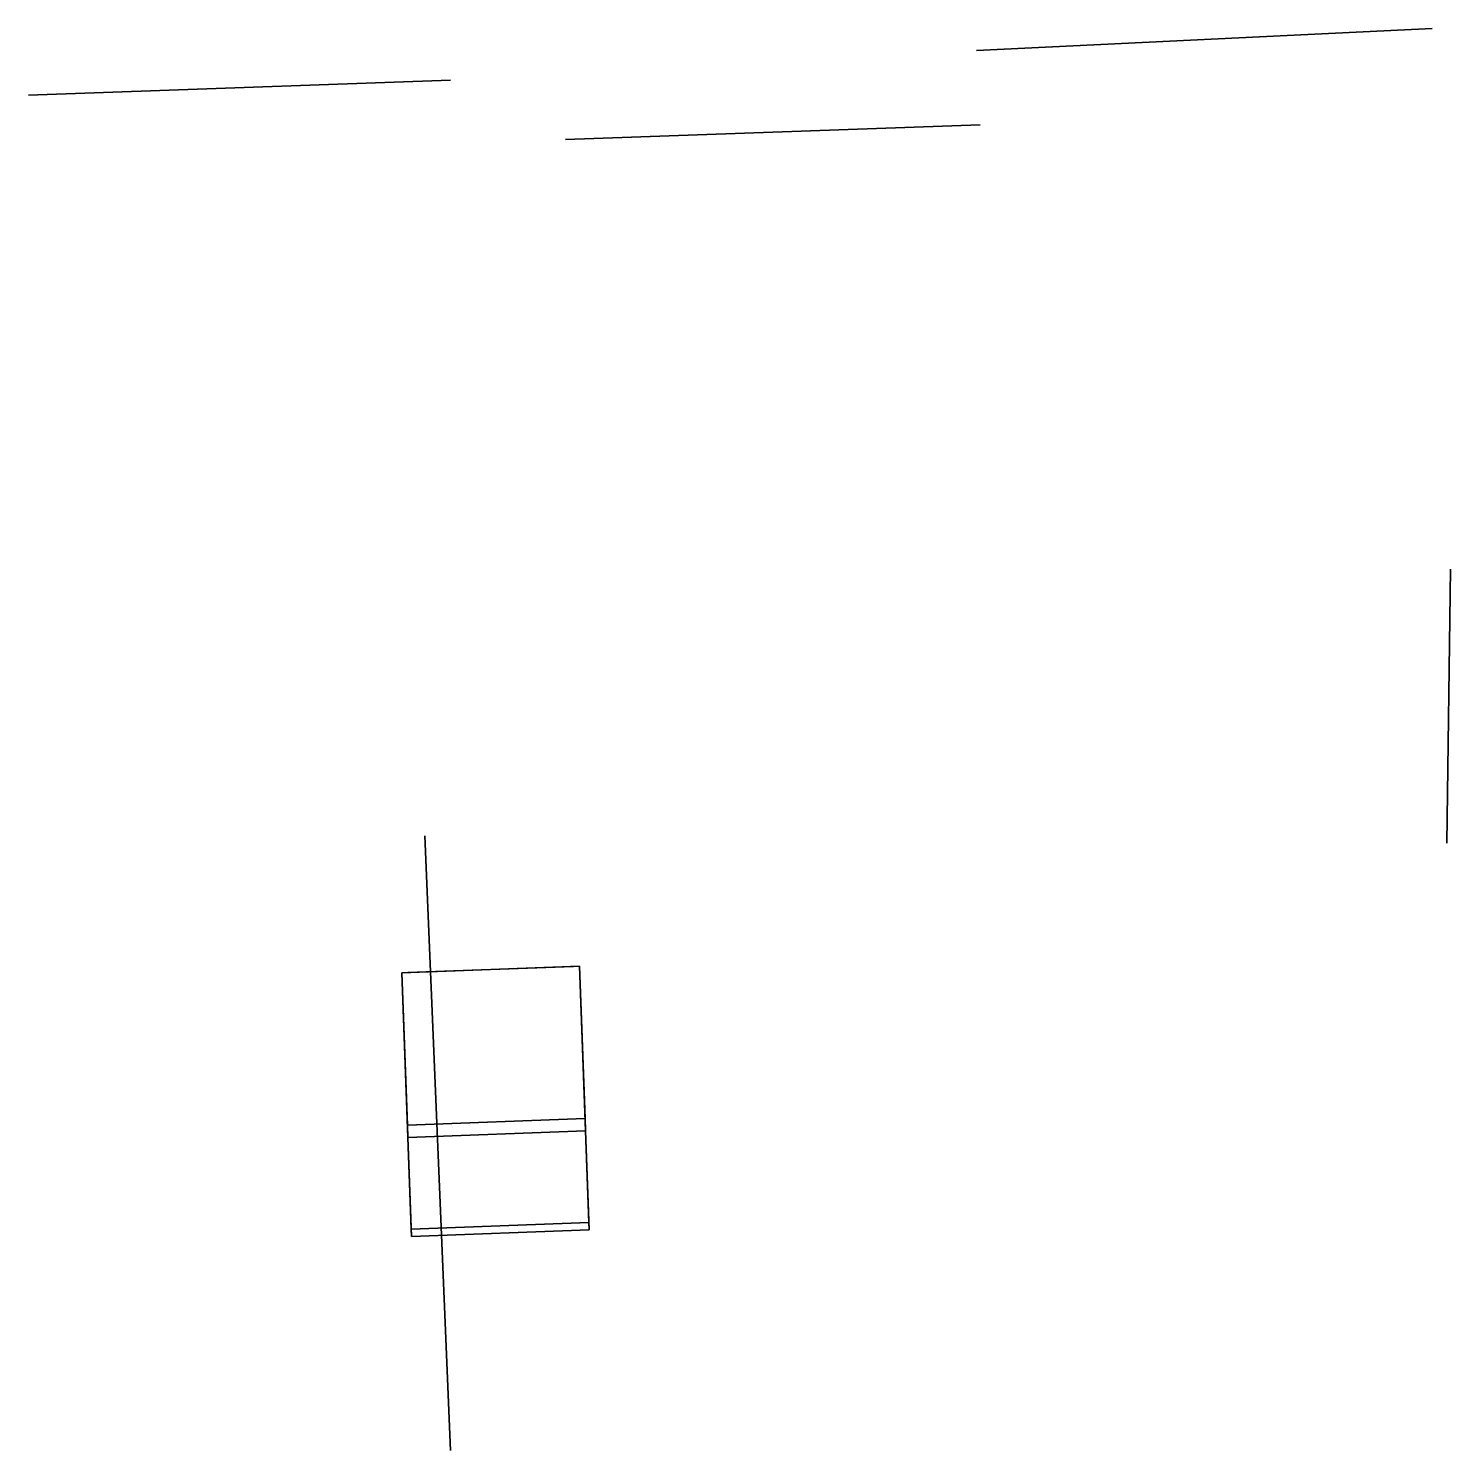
# Model space of a CAD drawing. Header units: metres. Extents: x 99985 to 961360, y 99998 to 1946564.
# Drawn here: x 961335.94 to 961359.94, y 1946540.25 to 1946564.25 of the extents above; entities outside this region: 1.
import ezdxf

# ---------------------------------------------------------------- set-up
doc = ezdxf.new("R2010")
doc.units = ezdxf.units.M

msp = doc.modelspace()

# ---------------------------------------------------------------- linework, layer by layer
at = {"layer": 'Building Shading', "color": 195}
for points in [[(961351.9375, 1946563.875, 32.6825), (961351.9375, 1946563.875, 25.6825), (961359.625, 1946564.25, 25.6825), (961359.625, 1946564.25, 32.6825)], [(961359.625, 1946564.25, 32.6825), (961359.625, 1946564.25, 25.6825), (961351.9375, 1946563.875, 25.6825), (961351.9375, 1946563.875, 32.6825)], [(961335.9375, 1946563.125, 33.6067), (961335.9375, 1946563.125, 26.6067), (961343.0625, 1946563.375, 26.6067), (961343.0625, 1946563.375, 33.6067)], [(961343.0625, 1946563.375, 33.6067), (961343.0625, 1946563.375, 26.6067), (961335.9375, 1946563.125, 26.6067), (961335.9375, 1946563.125, 33.6067)], [(961345, 1946562.375, 32.6825), (961345, 1946562.375, 25.6825), (961352, 1946562.625, 25.6825), (961352, 1946562.625, 32.6825)], [(961352, 1946562.625, 32.6825), (961352, 1946562.625, 25.6825), (961345, 1946562.375, 25.6825), (961345, 1946562.375, 32.6825)], [(961359.9375, 1946555.125, 32.6215), (961359.9375, 1946555.125, 23.6215), (961359.875, 1946550.5, 23.6215), (961359.875, 1946550.5, 32.6215)], [(961359.875, 1946550.5, 32.6215), (961359.875, 1946550.5, 23.6215), (961359.9375, 1946555.125, 23.6215), (961359.9375, 1946555.125, 32.6215)], [(961343.0625, 1946540.25, 30.766), (961343.0625, 1946540.25, 24.766), (961342.625, 1946550.625, 24.766), (961342.625, 1946550.625, 30.766)], [(961342.625, 1946550.625, 30.766), (961342.625, 1946550.625, 24.766), (961343.0625, 1946540.25, 24.766), (961343.0625, 1946540.25, 30.766)]]:
    msp.add_3dface(points, dxfattribs=at)
at = {"layer": 'CORE', "color": 43}
for points in [[(961345.3391, 1946545.643, 26.9664), (961345.3391, 1946545.643, 23.8581), (961342.3411, 1946545.5322, 23.8581), (961342.3411, 1946545.5322, 26.9664)], [(961342.3411, 1946545.5322, 26.9664), (961342.3411, 1946545.5322, 23.8581), (961342.4029, 1946543.8617, 23.8581), (961342.4029, 1946543.8617, 26.9664)], [(961345.4009, 1946543.9726, 26.9664), (961345.4009, 1946543.9726, 23.8581), (961345.3391, 1946545.643, 23.8581), (961345.3391, 1946545.643, 26.9664)], [(961342.4029, 1946543.8617, 26.9664), (961342.4029, 1946543.8617, 23.8581), (961345.4009, 1946543.9726, 23.8581), (961345.4009, 1946543.9726, 26.9664)]]:
    msp.add_3dface(points, dxfattribs=at)
at = {"layer": 'CORE', "color": 8}
for points in [[(961345.3391, 1946545.643, 23.8581), (961345.3961, 1946544.0998, 23.8581), (961342.3982, 1946543.9889, 23.8581), (961342.3411, 1946545.5322, 23.8581)], [(961345.3961, 1946544.0998, 23.8581), (961345.4009, 1946543.9726, 23.8581), (961342.4029, 1946543.8617, 23.8581), (961342.3982, 1946543.9889, 23.8581)]]:
    msp.add_3dface(points, dxfattribs=at)
at = {"layer": 'CORE', "color": 15}
for points in [[(961345.3391, 1946545.643, 26.9664), (961342.3411, 1946545.5322, 26.9664), (961342.3982, 1946543.9889, 26.9664), (961345.3961, 1946544.0998, 26.9664)], [(961345.3961, 1946544.0998, 26.9664), (961342.3982, 1946543.9889, 26.9664), (961342.4029, 1946543.8617, 26.9664), (961345.4009, 1946543.9726, 26.9664)]]:
    msp.add_3dface(points, dxfattribs=at)
at = {"layer": 'PERIM', "color": 43}
for points in [[(961345.2363, 1946548.4225, 26.9664), (961345.2363, 1946548.4225, 23.8581), (961342.2384, 1946548.3117, 23.8581), (961342.2384, 1946548.3117, 26.9664)], [(961345.3391, 1946545.643, 26.9664), (961345.3391, 1946545.643, 23.8581), (961345.2363, 1946548.4225, 23.8581), (961345.2363, 1946548.4225, 26.9664)], [(961342.2384, 1946548.3117, 26.9664), (961342.2384, 1946548.3117, 23.8581), (961342.3411, 1946545.5322, 23.8581), (961342.3411, 1946545.5322, 26.9664)], [(961342.3411, 1946545.5322, 26.9664), (961342.3411, 1946545.5322, 23.8581), (961345.3391, 1946545.643, 23.8581), (961345.3391, 1946545.643, 26.9664)]]:
    msp.add_3dface(points, dxfattribs=at)
at = {"layer": 'PERIM', "color": 8}
for points in [[(961345.2363, 1946548.4225, 23.8581), (961345.3313, 1946545.8547, 23.8581), (961342.3333, 1946545.7438, 23.8581), (961342.2384, 1946548.3117, 23.8581)], [(961345.3313, 1946545.8547, 23.8581), (961345.3391, 1946545.643, 23.8581), (961342.3411, 1946545.5322, 23.8581), (961342.3333, 1946545.7438, 23.8581)]]:
    msp.add_3dface(points, dxfattribs=at)
at = {"layer": 'PERIM', "color": 15}
for points in [[(961345.2363, 1946548.4225, 26.9664), (961342.2384, 1946548.3117, 26.9664), (961342.3333, 1946545.7438, 26.9664), (961345.3313, 1946545.8547, 26.9664)], [(961345.3313, 1946545.8547, 26.9664), (961342.3333, 1946545.7438, 26.9664), (961342.3411, 1946545.5322, 26.9664), (961345.3391, 1946545.643, 26.9664)]]:
    msp.add_3dface(points, dxfattribs=at)
at = {"layer": 'PERIM', "color": 143}
msp.add_3dface([(961345.1364, 1946548.4188, 26.0402), (961345.1364, 1946548.4188, 24.7081), (961342.3383, 1946548.3153, 24.7081), (961342.3383, 1946548.3153, 26.0402)], dxfattribs=at)

doc.saveas('drawing.dxf')
